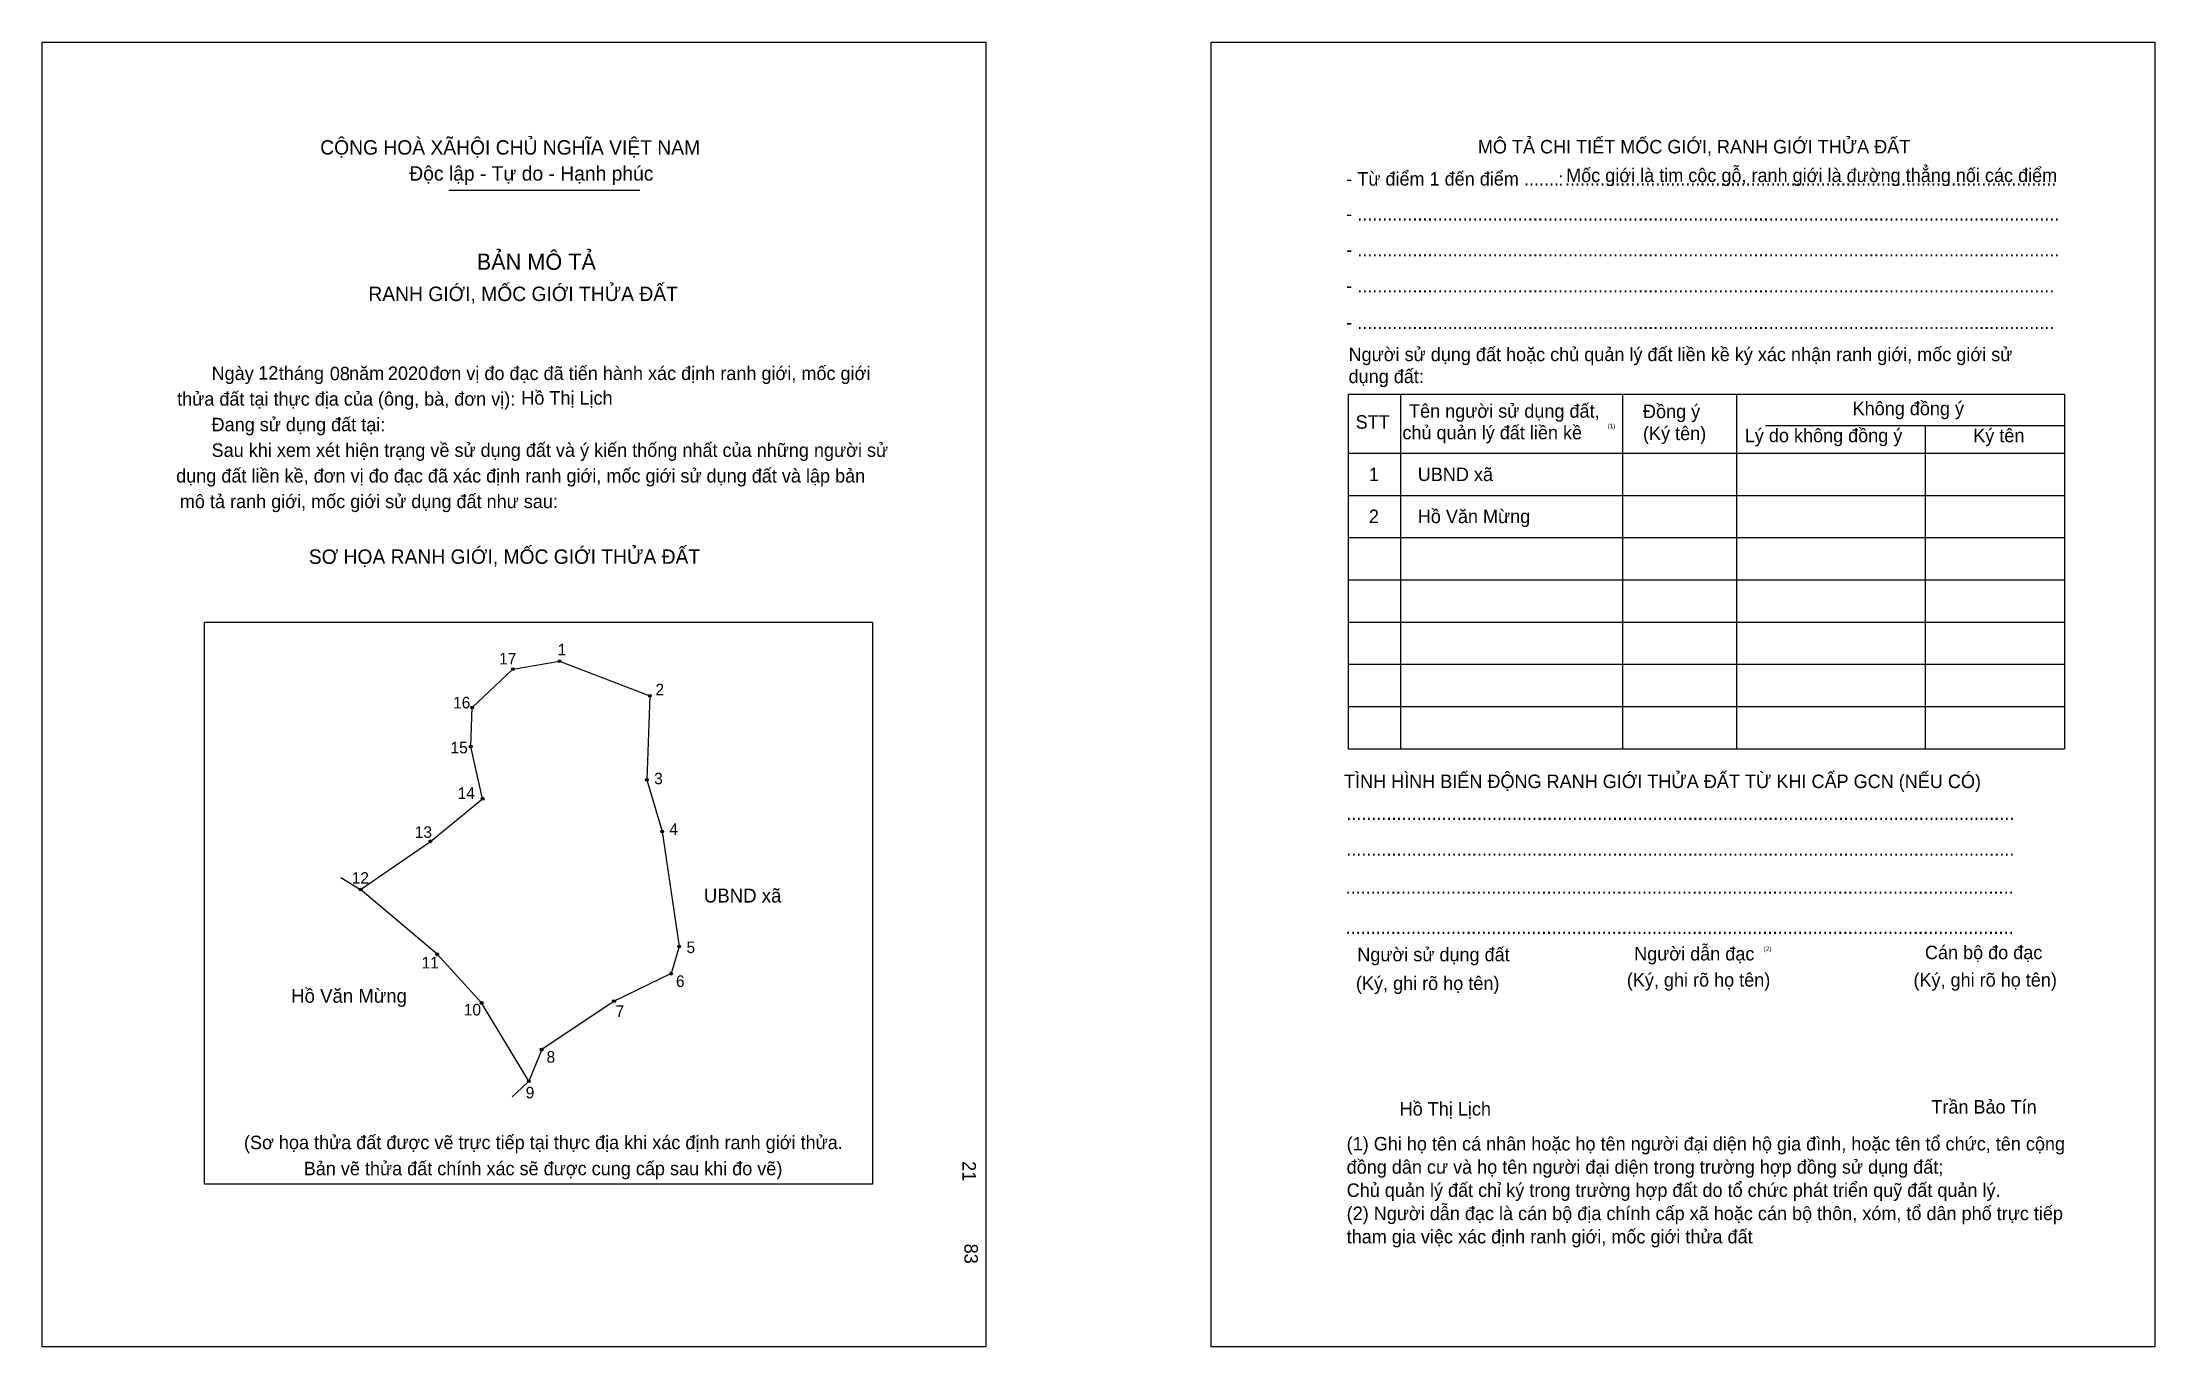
# Model space of a CAD drawing. Extents: x 547208 to 547802, y 1825173 to 1825541.
import ezdxf

# ---------------------------------------------------------------- set-up
doc = ezdxf.new("R2010")
doc.units = 0
for name, color, linetype in [('bmtKhungInTrang1', 7, 'Continuous'), ('bmtKhungInTrang2', 7, 'Continuous'), ('bmtNoiDung', 7, 'Continuous'), ('bmtTemplate', 7, 'Continuous'), ('CanhThua', 7, 'Continuous'), ('MocDinhThua', 7, 'Continuous'), ('RauThua', 7, 'Continuous'), ('SoHieuDinhThua', 7, 'Continuous'), ('TenChuLanCan', 7, 'Continuous')]:
    doc.layers.add(name, color=color, linetype=linetype)

msp = doc.modelspace()

# ---------------------------------------------------------------- linework, layer by layer
at = {"layer": 'bmtKhungInTrang1'}
msp.add_lwpolyline([(547207.59, 1825540.62), (547473.34, 1825540.62), (547473.34, 1825173.06), (547207.59, 1825173.06)], close=True, dxfattribs=at)
at = {"layer": 'bmtKhungInTrang2'}
msp.add_lwpolyline([(547536.71, 1825540.62), (547802.46, 1825540.62), (547802.46, 1825173.06), (547536.71, 1825173.06)], close=True, dxfattribs=at)
at = {"layer": 'bmtTemplate'}
for p, q in [((547322.11, 1825498.97), (547375.85, 1825498.97)), ((547590.02, 1825441.49), (547590.02, 1825341.56)), ((547652.54, 1825441.49), (547652.54, 1825341.56)), ((547684.7, 1825441.6), (547684.7, 1825341.56)), ((547777.01, 1825441.49), (547777.01, 1825341.56)), ((547692.86, 1825432.68), (547777.01, 1825432.68)), ((547575.45, 1825424.83), (547777.01, 1825424.83)), ((547575.45, 1825412.94), (547777.01, 1825412.94)), ((547575.45, 1825401.04), (547777.01, 1825401.04)), ((547575.45, 1825389.14), (547777.01, 1825389.14)), ((547575.45, 1825377.25), (547777.01, 1825377.25)), ((547575.45, 1825365.35), (547777.01, 1825365.35)), ((547575.45, 1825353.46), (547777.01, 1825353.46)), ((547575.45, 1825341.56), (547777.01, 1825341.56))]:
    msp.add_line(p, q, dxfattribs=at)
for points in [[(547575.32, 1825441.49), (547777.01, 1825441.49)], [(547575.32, 1825441.49), (547575.32, 1825341.56)], [(547737.78, 1825432.56), (547737.78, 1825341.56)]]:
    msp.add_lwpolyline(points, dxfattribs=at)
msp.add_lwpolyline([(547253.31, 1825218.84), (547253.31, 1825377.24), (547441.35, 1825377.24), (547441.35, 1825218.84)], close=True, dxfattribs=at)
at = {"layer": 'CanhThua'}
for p, q in [((547340.13, 1825364.01), (547353.25, 1825366.24)), ((547353.25, 1825366.24), (547378.71, 1825356.46)), ((547328.68, 1825353.2), (547340.13, 1825364.01)), ((547328.24, 1825342.21), (547328.68, 1825353.2)), ((547378.71, 1825356.46), (547377.84, 1825332.77)), ((547331.6, 1825327.48), (547328.24, 1825342.21)), ((547377.84, 1825332.77), (547382.15, 1825318.22)), ((547316.88, 1825315.47), (547331.6, 1825327.48)), ((547382.15, 1825318.22), (547386.93, 1825285.84)), ((547297.25, 1825301.89), (547316.88, 1825315.47)), ((547318.79, 1825283.64), (547297.25, 1825301.89)), ((547331.33, 1825269.99), (547318.79, 1825283.64)), ((547386.93, 1825285.84), (547384.7, 1825278.19)), ((547384.7, 1825278.19), (547368.6, 1825270.46)), ((547344.64, 1825247.93), (547331.33, 1825269.99)), ((547368.6, 1825270.46), (547348.23, 1825256.79)), ((547348.23, 1825256.79), (547344.64, 1825247.93))]:
    msp.add_line(p, q, dxfattribs=at)
at = {"layer": 'MocDinhThua'}
for centre in [(547353.25, 1825366.24), (547340.13, 1825364.01), (547328.68, 1825353.2), (547378.71, 1825356.46), (547328.24, 1825342.21), (547377.84, 1825332.77), (547331.6, 1825327.48), (547382.15, 1825318.22), (547316.88, 1825315.47), (547297.25, 1825301.89), (547318.79, 1825283.64), (547386.93, 1825285.84), (547384.7, 1825278.19), (547331.33, 1825269.99), (547368.6, 1825270.46), (547348.23, 1825256.79), (547344.64, 1825247.93)]:
    msp.add_circle(centre, 0.391, dxfattribs=at)
at = {"layer": 'RauThua'}
for p, q in [((547291.67, 1825305.26), (547297.25, 1825301.89)), ((547339.91, 1825243.46), (547342.71, 1825246.11)), ((547342.71, 1825246.11), (547344.64, 1825247.93))]:
    msp.add_line(p, q, dxfattribs=at)

# ---------------------------------------------------------------- texts
at = {"layer": 'bmtNoiDung'}
for s, height, p in [('12', 3.802, (547268.41, 1825445.58)), ('08', 3.802, (547288.57, 1825445.37)), ('2020', 3.802, (547304.93, 1825445.45)), ('Hồ Thị Lịch', 3.8023, (547342.49, 1825438.51)), ('1', 3.8, (547581.17, 1825416.98)), ('UBND xã ', 3.802, (547594.93, 1825416.98)), ('2', 3.8, (547581.17, 1825405.14)), ('Hồ Văn Mừng ', 3.8023, (547594.93, 1825405.14)), ('Hồ Thị Lịch', 3.8023, (547589.83, 1825238.21))]:
    msp.add_text(s, height=height, dxfattribs=at).set_placement(p)
for s, p in [('21', (547466.72, 1825225.38)), ('83', (547467.26, 1825202.11))]:
    msp.add_text(s, height=3.802, rotation=270, dxfattribs=at).set_placement(p)
at = {"layer": 'bmtTemplate'}
for s, height, p in [('CỘNG HOÀ XÃHỘI CHỦ NGHĨA VIỆT NAM', 4.0558, (547285.87, 1825508.97)), ('MÔ TẢ CHI TIẾT MỐC GIỚI, RANH GIỚI THỬA ĐẤT', 3.8009, (547611.85, 1825509.29)), ('Độc lập - Tự do - Hạnh phúc', 4.0558, (547310.95, 1825501.63)), ('- Từ điểm 1 đến điểm .......', 3.8009, (547574.8, 1825500.23)), (':', 3.8, (547634.52, 1825500.23)), ('Mốc giới là tim cộc gỗ, ranh giới là đường thẳng nối các điểm', 3.8009, (547636.71, 1825501.23)), ('..................................................................................................', 3.8009, (547636.39, 1825500.23)), ('- ............................................................................................................................................', 3.8009, (547574.8, 1825490.38)), ('BẢN MÔ TẢ', 4.563, (547329.94, 1825476.5)), ('- ............................................................................................................................................', 3.8009, (547574.8, 1825480.27)), ('RANH GIỚI, MỐC GIỚI THỬA ĐẤT', 4.0558, (547299.43, 1825467.7)), ('- ...........................................................................................................................................', 3.8009, (547574.8, 1825470.16)), ('- ...........................................................................................................................................', 3.8009, (547574.8, 1825459.81)), ('Người sử dụng đất hoặc chủ quản lý đất liền kề ký xác nhận ranh giới, mốc giới sử', 3.8009, (547575.45, 1825450.77)), ('Ngày     tháng     năm         đơn vị đo đạc đã tiến hành xác định ranh giới, mốc giới ', 3.8023, (547255.28, 1825445.45)), ('dụng đất:', 3.801, (547575.45, 1825444.58)), ('thửa đất tại thực địa của (ông, bà, đơn vị):', 3.8023, (547245.58, 1825438.23)), ('Tên người sử dụng đất,', 3.8009, (547592.48, 1825434.83)), ('Đồng ý', 3.801, (547658.35, 1825434.71)), ('Không đồng ý', 3.8009, (547717.38, 1825435.54)), ('Đang sử dụng đất tại:', 3.8023, (547255.28, 1825431.01)), ('STT', 3.801, (547577.43, 1825431.73)), ('chủ quản lý đất liền kề', 3.8009, (547590.61, 1825428.75)), ('(1)', 1.267, (547648.42, 1825431.87)), ('(Ký tên)', 3.801, (547658.35, 1825428.52)), ('Lý do không đồng ý', 3.8009, (547687.02, 1825427.93)), ('Ký tên', 3.801, (547751.35, 1825427.93)), ('Sau khi xem xét hiện trạng về sử dụng đất và ý kiến thống nhất của những người sử ', 3.8023, (547255.28, 1825423.79)), ('dụng đất liền kề, đơn vị đo đạc đã xác định ranh giới, mốc giới sử dụng đất và lập bản', 3.8023, (547245.3, 1825416.57)), ('mô tả ranh giới, mốc giới sử dụng đất như sau:', 3.8023, (547246.34, 1825409.35)), ('SƠ HỌA RANH GIỚI, MỐC GIỚI THỬA ĐẤT', 4.0558, (547282.67, 1825393.66)), ('TÌNH HÌNH BIẾN ĐỘNG RANH GIỚI THỬA ĐẤT TỪ KHI CẤP GCN (NẾU CÓ)', 3.8009, (547574.16, 1825330.47)), ('.....................................................................................................................................', 3.8066, (547574.8, 1825321.52)), ('.....................................................................................................................................', 3.8066, (547574.8, 1825311.41)), ('.....................................................................................................................................', 3.8066, (547574.61, 1825300.71)), ('.....................................................................................................................................', 3.8066, (547574.61, 1825289.41)), ('Người sử dụng đất', 3.8009, (547577.9, 1825281.68)), ('Người dẫn đạc', 3.8009, (547655.86, 1825281.91)), ('(2)', 1.267, (547692.36, 1825284.54)), ('Cán bộ đo đạc', 3.8009, (547737.74, 1825282.27)), ('(Ký, ghi rõ họ tên)', 3.8009, (547577.52, 1825273.59)), ('(Ký, ghi rõ họ tên)', 3.8009, (547653.8, 1825274.54)), ('(Ký, ghi rõ họ tên)', 3.8009, (547734.51, 1825274.54)), ('Trần Bảo Tín', 3.8009, (547739.55, 1825238.77)), ('(Sơ họa thửa đất được vẽ trực tiếp tại thực địa khi xác định ranh giới thửa.', 3.8023, (547264.4, 1825228.74)), ('(1) Ghi họ tên cá nhân hoặc họ tên người đại diện hộ gia đình, hoặc tên tổ chức, tên cộng', 3.8009, (547574.91, 1825228.37)), ('Bản vẽ thửa đất chính xác sẽ được cung cấp sau khi đo vẽ)', 3.8023, (547281.22, 1825221.39)), ('đồng dân cư và họ tên người đại diện trong trường hợp đồng sử dụng đất;', 3.8009, (547574.91, 1825221.83)), ('Chủ quản lý đất chỉ ký trong trường hợp đất do tổ chức phát triển quỹ đất quản lý.', 3.8009, (547574.91, 1825215.29)), ('(2) Người dẫn đạc là cán bộ địa chính cấp xã hoặc cán bộ thôn, xóm, tổ dân phố trực tiếp', 3.8009, (547574.91, 1825208.75)), ('tham gia việc xác định ranh giới, mốc giới thửa đất', 3.8009, (547574.91, 1825202.2))]:
    msp.add_text(s, height=height, dxfattribs=at).set_placement(p)
at = {"layer": 'SoHieuDinhThua'}
for s, height, p in [('1', 3.26, (547352.72, 1825367.86)), ('17', 3.261, (547336.25, 1825365.3)), ('2', 3.26, (547380.28, 1825356.63)), ('16', 3.261, (547323.28, 1825352.92)), ('15', 3.261, (547322.55, 1825340.27)), ('14', 3.261, (547324.56, 1825327.44)), ('3', 3.26, (547379.91, 1825331.55)), ('13', 3.261, (547312.49, 1825316.44)), ('4', 3.26, (547384.18, 1825317.29)), ('12', 3.261, (547294.74, 1825303.52)), ('11', 3.261, (547314.42, 1825279.66)), ('5', 3.26, (547389.01, 1825283.99)), ('6', 3.26, (547386.03, 1825274.45)), ('10', 3.261, (547326.3, 1825266.41)), ('7', 3.26, (547369.05, 1825265.99)), ('8', 3.26, (547349.6, 1825253.1)), ('9', 3.26, (547343.73, 1825243.05))]:
    msp.add_text(s, height=height, dxfattribs=at).set_placement(p)
at = {"layer": 'TenChuLanCan'}
for s, height, p in [('UBND xã', 3.913, (547393.91, 1825298.23)), ('Hồ Văn Mừng', 3.9134, (547277.69, 1825269.99))]:
    msp.add_text(s, height=height, dxfattribs=at).set_placement(p)

doc.saveas('drawing.dxf')
